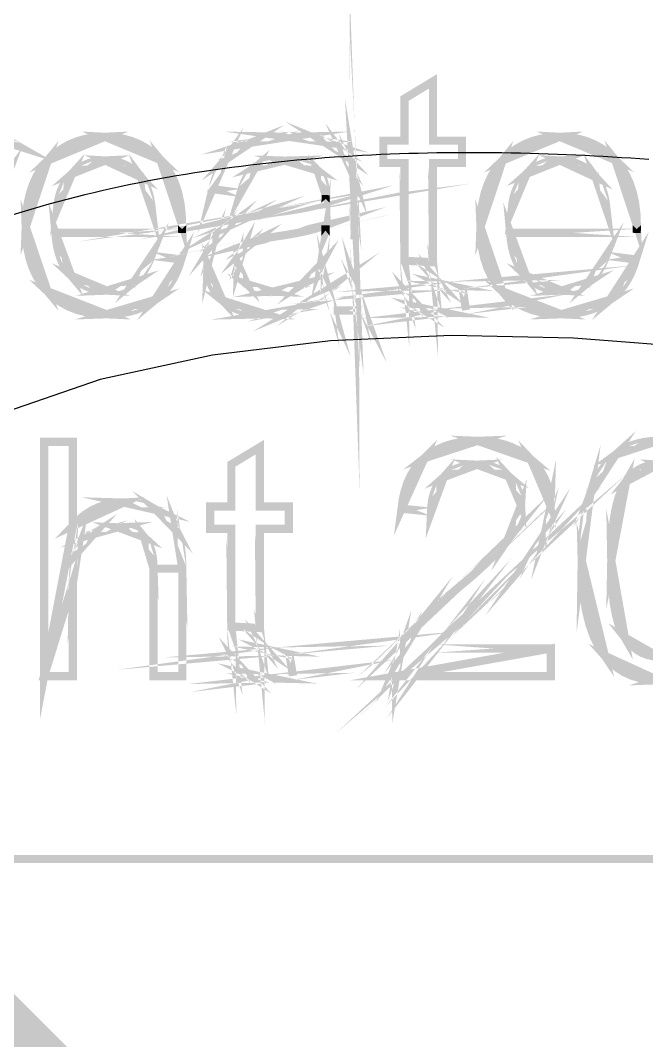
# Model space of a CAD drawing. Extents: x -600 to 1206, y -204 to 1404.
# Drawn here: x 204.3 to 280.8, y 999.1 to 1123.7 of the extents above; entities that cross this region are included whole.
import ezdxf

# ---------------------------------------------------------------- set-up
doc = ezdxf.new("R2010")
doc.units = 0
doc.linetypes.add('11', pattern=[18.75098419189453, 12.500656127929688, -6.250328063964844])
doc.linetypes.add('14', pattern=[117.03836059570312, 58.51918029785156, -58.51918029785156])
doc.layers.get('0').update_dxf_attribs({"linetype": 'CONTINUOUS'})
doc.layers.add('EASEMENT', color=7, linetype='CONTINUOUS')
doc.layers.add('POND', color=7, linetype='CONTINUOUS')

msp = doc.modelspace()

# ---------------------------------------------------------------- linework, layer by layer
at = {"color": 7, "linetype": '14', "const_width": 11.703836441040039}
msp.add_lwpolyline([(0, 1200), (1200, 0)], dxfattribs=at)
msp.add_lwpolyline([(0, 1200), (1200, 0)], dxfattribs=at)
at = {"color": 7, "const_width": 1}
for points in [[(0, 1200), (798.26171875, 1200), (798.26171875, 1021.25), (0, 1021.25), (0, 1200)], [(244.9609375, 1104.90234375), (245.0075733418368, 1104.6161511479595), (245.04703443877548, 1104.2709661989797), (245.0793207908163, 1103.8667889030612), (245.10443239795921, 1103.4036192602043), (245.12236926020407, 1102.8814572704082), (245.13313137755105, 1102.3003029336735), (245.13671875, 1101.66015625), (244.9609375, 1104.90234375)], [(251.23046875, 1094.35546875), (251.23046875, 1106.2890625), (248.65234375, 1106.2890625), (248.65234375, 1109.0234375), (251.23046875, 1109.0234375), (251.23046875, 1114.16015625), (254.7265625, 1116.26953125), (254.7265625, 1109.0234375), (258.26171875, 1109.0234375), (258.26171875, 1106.2890625), (254.7265625, 1106.2890625), (254.7265625, 1094.16015625), (254.7265625, 1094.16015625), (251.23046875, 1094.35546875)], [(227.75390625, 1103.10546875), (227.90019132653066, 1103.7187101403065), (228.07118941326533, 1104.2972735969388), (228.26690051020407, 1104.8411591198978), (228.48732461734696, 1105.3503667091838), (228.73246173469389, 1105.824896364796), (229.0023118622449, 1106.2647480867347), (229.296875, 1106.669921875), (227.75390625, 1103.10546875)], [(229.296875, 1106.669921875), (229.62332589285722, 1107.0450015943882), (229.98883928571428, 1107.394571109694), (230.39341517857144, 1107.7186304209183), (230.8370535714286, 1108.0171795280614), (231.31975446428572, 1108.2902184311224), (231.84151785714286, 1108.5377471301022), (232.40234375, 1108.759765625), (229.296875, 1106.669921875)], [(200.390625, 1109.4921875), (200.89963329081638, 1109.4690688775513), (201.41103316326533, 1109.399713010204), (201.92482461734693, 1109.284119897959), (202.44100765306123, 1109.1222895408164), (202.95958227040816, 1108.9142219387754), (203.48054846938777, 1108.6599170918366), (204.00390625, 1108.359375), (200.390625, 1109.4921875)], [(207.6171875, 1106.6015625), (208.41996173469389, 1107.368463010204), (209.28810586734696, 1108.0173788265306), (210.22161989795913, 1108.5483099489795), (211.2205038265306, 1108.961256377551), (212.2847576530612, 1109.256218112245), (213.41438137755102, 1109.4331951530612), (214.609375, 1109.4921875), (207.6171875, 1106.6015625)], [(214.609375, 1109.4921875), (214.609375, 1109.4921875)], [(214.609375, 1109.4921875), (215.76690051020412, 1109.434390943878), (216.8622448979592, 1109.2610012755101), (217.8954081632653, 1108.9720184948978), (218.86639030612247, 1108.567442602041), (219.7751913265306, 1108.0472735969388), (220.62181122448982, 1107.4115114795918), (221.40625, 1106.66015625), (214.609375, 1109.4921875)], [(232.40234375, 1108.759765625), (232.99585459183677, 1108.9540816326532), (233.61567283163265, 1109.118502869898), (234.2617984693877, 1109.2530293367347), (234.93423150510205, 1109.3576610331634), (235.6329719387755, 1109.4323979591836), (236.35801977040816, 1109.4772401147961), (237.109375, 1109.4921875), (232.40234375, 1108.759765625)], [(237.109375, 1109.4921875), (237.84797512755108, 1109.4794323979595), (238.5459183673469, 1109.4411670918369), (239.20320471938777, 1109.3773915816325), (239.8198341836735, 1109.2881058673472), (240.3958067602041, 1109.1733099489795), (240.93112244897958, 1109.0330038265306), (241.42578125, 1108.8671875), (237.109375, 1109.4921875)], [(237.109375, 1109.4921875), (237.109375, 1109.4921875)], [(241.42578125, 1108.8671875), (241.882174744898, 1108.682039221939), (242.30269451530611, 1108.4837372448978), (242.68734056122446, 1108.2722815688774), (243.03611288265307, 1108.0476721938776), (243.3490114795918, 1107.809909119898), (243.6260363520408, 1107.5589923469388), (243.8671875, 1107.294921875), (241.42578125, 1108.8671875)], [(241.42578125, 1108.8671875), (241.42578125, 1108.8671875)], [(243.8671875, 1107.294921875), (244.08083545918373, 1107.014110331633), (244.27535076530611, 1106.712970344388), (244.45073341836732, 1106.391501913265), (244.60698341836735, 1106.0497050382653), (244.74410076530614, 1105.687579719388), (244.8620854591837, 1105.3051259566328), (244.9609375, 1104.90234375), (243.8671875, 1107.294921875)], [(263.22265625, 1106.6015625), (264.02543048469397, 1107.368463010204), (264.8935746173469, 1108.0173788265306), (265.82708864795916, 1108.5483099489795), (266.82597257653066, 1108.961256377551), (267.8902264030612, 1109.256218112245), (269.019850127551, 1109.4331951530612), (270.21484375, 1109.4921875), (263.22265625, 1106.6015625)], [(270.21484375, 1109.4921875), (270.21484375, 1109.4921875)], [(270.21484375, 1109.4921875), (271.37236926020415, 1109.434390943878), (272.4677136479592, 1109.2610012755101), (273.50087691326524, 1108.9720184948978), (274.47185905612247, 1108.567442602041), (275.3806600765306, 1108.0472735969388), (276.22727997448976, 1107.4115114795918), (277.01171875, 1106.66015625), (270.21484375, 1109.4921875)], [(204.00390625, 1108.359375), (202.79296875, 1105.09765625), (202.79296875, 1105.09765625), (204.00390625, 1108.359375)], [(204.921875, 1098.4765625), (204.97688137755108, 1099.9242665816328), (205.1419005102041, 1101.2763073979593), (205.41693239795916, 1102.5326849489795), (205.80197704081633, 1103.693399234694), (206.2970344387755, 1104.758450255102), (206.90210459183675, 1105.727838010204), (207.6171875, 1106.6015625), (204.921875, 1098.4765625)], [(232.40234375, 1108.759765625), (232.40234375, 1108.759765625)], [(260.52734375, 1098.4765625), (260.5823501275511, 1099.9242665816328), (260.7473692602041, 1101.2763073979593), (261.02240114795916, 1102.5326849489795), (261.4074457908163, 1103.693399234694), (261.9025031887755, 1104.758450255102), (262.50757334183675, 1105.727838010204), (263.22265625, 1106.6015625), (260.52734375, 1098.4765625)], [(207.6171875, 1106.6015625), (207.6171875, 1106.6015625)], [(214.6484375, 1106.6015625), (213.97221779336738, 1106.568478954082), (213.32748724489792, 1106.4692283163265), (212.7142458545918, 1106.3038105867345), (212.13249362244903, 1106.0722257653063), (211.58223054846937, 1105.774473852041), (211.06345663265307, 1105.4105548469388), (210.576171875, 1104.98046875), (214.6484375, 1106.6015625)], [(219.00390625, 1104.5703125), (218.50366709183677, 1105.1092155612248), (217.96277104591843, 1105.5652104591836), (217.38121811224488, 1105.9382971938776), (216.75900829081633, 1106.2284757653063), (216.09614158163265, 1106.4357461734694), (215.39261798469386, 1106.5601084183675), (214.6484375, 1106.6015625), (219.00390625, 1104.5703125)], [(214.6484375, 1106.6015625), (214.6484375, 1106.6015625)], [(220.33203125, 1100.64453125), (220.24752869897966, 1101.365593112245), (220.12794961734696, 1102.033242984694), (219.97329400510202, 1102.647480867347), (219.78356186224494, 1103.208306760204), (219.55875318877554, 1103.7157206632653), (219.29886798469389, 1104.1697225765306), (219.00390625, 1104.5703125), (220.33203125, 1100.64453125)], [(221.40625, 1106.66015625), (221.40625, 1106.66015625)], [(221.40625, 1106.66015625), (222.10578762755108, 1105.8039700255106), (222.69770408163265, 1104.8537149234694), (223.18199936224488, 1103.8093909438776), (223.55867346938777, 1102.670998086735), (223.8277264030612, 1101.438536352041), (223.9891581632653, 1100.1120057397961), (224.04296875, 1098.69140625), (221.40625, 1106.66015625)], [(229.296875, 1106.669921875), (229.296875, 1106.669921875)], [(236.6015625, 1106.58203125), (235.91936383928575, 1106.5642936862248), (235.29017857142858, 1106.511080994898), (234.71400669642853, 1106.4223931760203), (234.19084821428572, 1106.298230229592), (233.720703125, 1106.1385921556123), (233.30357142857144, 1105.9434789540817), (232.939453125, 1105.712890625), (236.6015625, 1106.58203125)], [(240.60546875, 1105.390625), (240.19371811224494, 1105.7067123724491), (239.72855548469389, 1105.9741709183672), (239.20998086734693, 1106.193000637755), (238.6379942602041, 1106.3632015306123), (238.0125956632653, 1106.4847735969388), (237.33378507653066, 1106.5577168367347), (236.6015625, 1106.58203125), (240.60546875, 1105.390625)], [(236.6015625, 1106.58203125), (236.6015625, 1106.58203125)], [(241.6015625, 1102.36328125), (241.5812340561225, 1102.9512117346942), (241.52024872448982, 1103.487324617347), (241.41860650510202, 1103.971619897959), (241.27630739795921, 1104.4040975765306), (241.09335140306126, 1104.7847576530612), (240.8697385204082, 1105.113600127551), (240.60546875, 1105.390625), (241.6015625, 1102.36328125)], [(243.8671875, 1107.294921875), (243.8671875, 1107.294921875)], [(263.22265625, 1106.6015625), (263.22265625, 1106.6015625)], [(270.25390625, 1106.6015625), (269.5776865433674, 1106.568478954082), (268.93295599489795, 1106.4692283163265), (268.3197146045918, 1106.3038105867345), (267.73796237244903, 1106.0722257653063), (267.1876992984694, 1105.774473852041), (266.66892538265313, 1105.4105548469388), (266.181640625, 1104.98046875), (270.25390625, 1106.6015625)], [(274.609375, 1104.5703125), (274.1091358418368, 1105.1092155612248), (273.5682397959184, 1105.5652104591836), (272.9866868622448, 1105.9382971938776), (272.3644770408164, 1106.2284757653063), (271.70161033163265, 1106.4357461734694), (270.99808673469386, 1106.5601084183675), (270.25390625, 1106.6015625), (274.609375, 1104.5703125)], [(270.25390625, 1106.6015625), (270.25390625, 1106.6015625)], [(275.9375, 1100.64453125), (275.85299744897964, 1101.365593112245), (275.733418367347, 1102.033242984694), (275.57876275510205, 1102.647480867347), (275.38903061224494, 1103.208306760204), (275.16422193877554, 1103.7157206632653), (274.90433673469386, 1104.1697225765306), (274.609375, 1104.5703125), (275.9375, 1100.64453125)], [(277.01171875, 1106.66015625), (277.01171875, 1106.66015625)], [(277.01171875, 1106.66015625), (277.7112563775511, 1105.8039700255106), (278.30317283163265, 1104.8537149234694), (278.7874681122448, 1103.8093909438776), (279.16414221938777, 1102.670998086735), (279.4331951530612, 1101.438536352041), (279.5946269132653, 1100.1120057397961), (279.6484375, 1098.69140625), (277.01171875, 1106.66015625)], [(232.939453125, 1105.712890625), (232.6143973214286, 1105.437260841837), (232.31445312499997, 1105.1070232780614), (232.03962053571425, 1104.7221779336735), (231.78989955357144, 1104.2827248086735), (231.56529017857144, 1103.7886639030612), (231.36579241071428, 1103.2399952168369), (231.19140625, 1102.63671875), (232.939453125, 1105.712890625)], [(232.939453125, 1105.712890625), (232.939453125, 1105.712890625)], [(240.60546875, 1105.390625), (240.60546875, 1105.390625)], [(210.576171875, 1104.98046875), (210.13472576530617, 1104.4949776785716), (209.75346779336735, 1103.96484375), (209.43239795918365, 1103.3900669642856), (209.17151626275512, 1102.7706473214287), (208.97082270408163, 1102.1065848214284), (208.83031728316328, 1101.3978794642858), (208.75, 1100.64453125), (210.576171875, 1104.98046875)], [(210.576171875, 1104.98046875), (210.576171875, 1104.98046875)], [(219.00390625, 1104.5703125), (219.00390625, 1104.5703125)], [(241.015625, 1093.88671875), (241.1658960459184, 1094.2502391581634), (241.29304846938777, 1094.6599968112243), (241.39708227040813, 1095.1159917091836), (241.47799744897958, 1095.618223852041), (241.53579400510205, 1096.166693239796), (241.5704719387755, 1096.761399872449), (241.58203125, 1097.40234375), (241.015625, 1093.88671875)], [(244.9609375, 1104.90234375), (244.9609375, 1104.90234375)], [(251.66015625, 1090.205078125), (251.54615752551027, 1090.531329719388), (251.44969706632654, 1090.9464684311224), (251.37077487244895, 1091.4504942602039), (251.30939094387756, 1092.0434072066328), (251.26554528061226, 1092.7252072704082), (251.23923788265307, 1093.4958944515306), (251.23046875, 1094.35546875), (251.66015625, 1090.205078125)], [(266.181640625, 1104.98046875), (265.74019451530614, 1104.4949776785716), (265.35893654336735, 1103.96484375), (265.0378667091836, 1103.3900669642856), (264.7769850127551, 1102.7706473214287), (264.5762914540816, 1102.1065848214284), (264.43578603316325, 1101.3978794642858), (264.35546875, 1100.64453125), (266.181640625, 1104.98046875)], [(266.181640625, 1104.98046875), (266.181640625, 1104.98046875)], [(274.609375, 1104.5703125), (274.609375, 1104.5703125)], [(232.1875, 1099.70703125), (232.50478316326533, 1099.7847576530617), (232.8651147959184, 1099.861686862245), (233.26849489795913, 1099.937818877551), (233.71492346938777, 1100.0131536989797), (234.2044005102041, 1100.0876913265306), (234.7369260204082, 1100.161431760204), (235.3125, 1100.234375), (232.1875, 1099.70703125)], [(231.19140625, 1102.63671875), (227.75390625, 1103.10546875), (227.75390625, 1103.10546875), (231.19140625, 1102.63671875)], [(235.3125, 1100.234375), (236.48317920918373, 1100.3834502551024), (237.56218112244895, 1100.5404974489795), (238.54950573979588, 1100.7055165816328), (239.4451530612245, 1100.8785076530614), (240.2491230867347, 1101.0594706632655), (240.96141581632654, 1101.248405612245), (241.58203125, 1101.4453125), (235.3125, 1100.234375)], [(207.587890625, 1090.615234375), (206.8805803571429, 1091.462053571429), (206.28208705357144, 1092.4009486607142), (205.7924107142857, 1093.431919642857), (205.41155133928575, 1094.5549665178573), (205.13950892857144, 1095.7700892857142), (204.97628348214286, 1097.0772879464287), (204.921875, 1098.4765625), (207.587890625, 1090.615234375)], [(229.658203125, 1098.5546875), (229.98485331632656, 1098.7647480867352), (230.32306281887756, 1098.959661989796), (230.67283163265304, 1099.1394292091836), (231.03415975765307, 1099.304049744898), (231.40704719387756, 1099.4535235969388), (231.79149394132656, 1099.5878507653063), (232.1875, 1099.70703125), (229.658203125, 1098.5546875)], [(241.58203125, 1101.4453125), (241.58721301020412, 1101.641023596939), (241.5915975765306, 1101.8152104591836), (241.59518494897958, 1101.9678730867345), (241.59797512755102, 1102.099011479592), (241.5999681122449, 1102.2086256377552), (241.60116390306123, 1102.2967155612246), (241.6015625, 1102.36328125), (241.58203125, 1101.4453125)], [(241.58203125, 1101.4453125), (241.58203125, 1101.4453125)], [(241.6015625, 1102.36328125), (241.6015625, 1102.36328125)], [(245.13671875, 1101.66015625), (245.13671875, 1096.97265625), (245.13671875, 1096.97265625), (245.13671875, 1101.66015625)], [(263.193359375, 1090.615234375), (262.4860491071429, 1091.462053571429), (261.88755580357144, 1092.4009486607142), (261.3978794642857, 1093.431919642857), (261.0170200892857, 1094.5549665178573), (260.74497767857144, 1095.7700892857142), (260.5817522321429, 1097.0772879464287), (260.52734375, 1098.4765625), (263.193359375, 1090.615234375)], [(220.33203125, 1100.64453125), (220.33203125, 1100.64453125)], [(227.841796875, 1096.533203125), (228.04866868622457, 1096.8829719387759), (228.27307876275512, 1097.2124123086735), (228.51502710459184, 1097.5215242346937), (228.77451371173473, 1097.8103077168369), (229.05153858418367, 1098.0787627551022), (229.3461017219388, 1098.3268893494899), (229.658203125, 1098.5546875), (227.841796875, 1096.533203125)], [(227.1484375, 1093.75), (227.16258769132662, 1094.1798867984696), (227.20503826530611, 1094.5990114795918), (227.27578922193877, 1095.0073740433672), (227.37484056122452, 1095.4049744897961), (227.50219228316325, 1095.7918128188776), (227.65784438775512, 1096.1678890306123), (227.841796875, 1096.533203125), (227.1484375, 1093.75)], [(235.3125, 1100.234375), (235.3125, 1100.234375)], [(245.13671875, 1096.97265625), (245.141302614796, 1095.6455277423472), (245.15505420918367, 1094.465481505102), (245.17797353316323, 1093.4325175382653), (245.21006058673473, 1092.5466358418369), (245.25131536989795, 1091.8078364158164), (245.30173788265307, 1091.2161192602043), (245.361328125, 1090.771484375), (245.13671875, 1096.97265625)], [(275.9375, 1100.64453125), (275.9375, 1100.64453125)], [(241.58203125, 1098.69140625), (240.99609375000006, 1098.472975127551), (240.33203125000003, 1098.2641103316328), (239.58984375, 1098.0648118622448), (238.76953125000006, 1097.8750797193877), (237.87109375, 1097.6949139030612), (236.89453125000003, 1097.5243144132653), (235.83984375, 1097.36328125), (241.58203125, 1098.69140625)], [(232.1875, 1099.70703125), (232.1875, 1099.70703125)], [(204.921875, 1098.4765625), (204.921875, 1098.4765625)], [(224.0234375, 1097.75390625), (208.5546875, 1097.75390625), (208.5546875, 1097.75390625), (224.0234375, 1097.75390625)], [(208.5546875, 1097.75390625), (208.6419802295919, 1096.81002869898), (208.7922512755102, 1095.9315210459183), (209.00550063775512, 1095.1183832908164), (209.28172831632656, 1094.3706154336737), (209.62093431122452, 1093.6882174744899), (210.02311862244898, 1093.0711894132653), (210.48828125, 1092.51953125), (208.5546875, 1097.75390625)], [(218.125, 1091.71875), (218.50406568877557, 1092.0336415816328), (218.86001275510205, 1092.3979591836735), (219.19284119897958, 1092.8117028061224), (219.5025510204082, 1093.2748724489797), (219.78914221938774, 1093.7874681122448), (220.05261479591837, 1094.3494897959185), (220.29296875, 1094.9609375), (218.125, 1091.71875)], [(224.04296875, 1098.69140625), (224.04257015306126, 1098.595742984694), (224.0413743622449, 1098.487324617347), (224.03938137755102, 1098.366151147959), (224.03659119897964, 1098.2322225765308), (224.0330038265306, 1098.0855389030612), (224.0286192602041, 1097.926100127551), (224.0234375, 1097.75390625), (224.04296875, 1098.69140625)], [(224.04296875, 1098.69140625), (224.04296875, 1098.69140625)], [(235.83984375, 1097.36328125), (235.24633290816337, 1097.2724011479595), (234.70463966836735, 1097.1783322704082), (234.21476403061223, 1097.081074617347), (233.77670599489798, 1096.9806281887754), (233.39046556122452, 1096.876992984694), (233.05604272959184, 1096.7701690051022), (232.7734375, 1096.66015625), (235.83984375, 1097.36328125)], [(232.7734375, 1096.66015625), (232.5251116071429, 1096.5411750637757), (232.29352678571428, 1096.4074457908164), (232.07868303571425, 1096.2589684311224), (231.8805803571429, 1096.095742984694), (231.69921875, 1095.9177694515306), (231.53459821428572, 1095.7250478316328), (231.38671875, 1095.517578125), (232.7734375, 1096.66015625)], [(229.658203125, 1098.5546875), (229.658203125, 1098.5546875)], [(241.58203125, 1097.40234375), (241.58203125, 1098.69140625), (241.58203125, 1097.40234375)], [(260.52734375, 1098.4765625), (260.52734375, 1098.4765625)], [(279.62890625, 1097.75390625), (264.16015625, 1097.75390625), (264.16015625, 1097.75390625), (279.62890625, 1097.75390625)], [(264.16015625, 1097.75390625), (264.24744897959187, 1096.81002869898), (264.3977200255102, 1095.9315210459183), (264.61096938775506, 1095.1183832908164), (264.8871970663265, 1094.3706154336737), (265.22640306122446, 1093.6882174744899), (265.628587372449, 1093.0711894132653), (266.09375, 1092.51953125), (264.16015625, 1097.75390625)], [(273.73046875, 1091.71875), (274.10953443877554, 1092.0336415816328), (274.465481505102, 1092.3979591836735), (274.7983099489796, 1092.8117028061224), (275.1080197704082, 1093.2748724489797), (275.39461096938777, 1093.7874681122448), (275.6580835459184, 1094.3494897959185), (275.8984375, 1094.9609375), (273.73046875, 1091.71875)], [(279.6484375, 1098.69140625), (279.6480389030613, 1098.595742984694), (279.6468431122449, 1098.487324617347), (279.64485012755097, 1098.366151147959), (279.6420599489796, 1098.2322225765308), (279.6384725765306, 1098.0855389030612), (279.6340880102041, 1097.926100127551), (279.62890625, 1097.75390625), (279.6484375, 1098.69140625)], [(279.6484375, 1098.69140625), (279.6484375, 1098.69140625)], [(227.841796875, 1096.533203125), (227.841796875, 1096.533203125)], [(231.38671875, 1095.517578125), (231.257174744898, 1095.2993463010207), (231.14756058673473, 1095.0743383290817), (231.05787627551018, 1094.8425542091836), (230.98812181122452, 1094.6039939413267), (230.93829719387756, 1094.3586575255104), (230.9084024234694, 1094.1065449617347), (230.8984375, 1093.84765625), (231.38671875, 1095.517578125)], [(232.7734375, 1096.66015625), (232.7734375, 1096.66015625)], [(235.83984375, 1097.36328125), (235.83984375, 1097.36328125)], [(238.69140625, 1091.455078125), (239.12627551020415, 1091.7223373724494), (239.52686543367346, 1092.0163026147961), (239.89317602040813, 1092.3369738520407), (240.22520727040822, 1092.6843510841838), (240.5229591836735, 1093.0584343112246), (240.7864317602041, 1093.4592235331634), (241.015625, 1093.88671875), (238.69140625, 1091.455078125)], [(242.578125, 1088.28125), (242.42984693877557, 1088.6013233418369), (242.29751275510205, 1088.936543367347), (242.18112244897958, 1089.2869100765306), (242.0806760204082, 1089.6524234693877), (241.99617346938777, 1090.0330835459185), (241.92761479591837, 1090.4288903061224), (241.875, 1090.83984375), (242.578125, 1088.28125)], [(228.984375, 1089.482421875), (228.49728954081638, 1089.9784757653065), (228.08514030612244, 1090.5123963647957), (227.74792729591834, 1091.0841836734692), (227.4856505102041, 1091.6938376913267), (227.2983099489796, 1092.3413584183672), (227.18590561224494, 1093.0267458545918), (227.1484375, 1093.75), (228.984375, 1089.482421875)], [(231.38671875, 1095.517578125), (231.38671875, 1095.517578125)], [(254.7265625, 1094.16015625), (254.73034917091843, 1093.7523915816328), (254.74170918367346, 1093.3884725765306), (254.76064253826527, 1093.0683992346937), (254.78714923469389, 1092.7921715561224), (254.8212292729592, 1092.5597895408164), (254.86288265306126, 1092.3712531887754), (254.912109375, 1092.2265625), (254.7265625, 1094.16015625)], [(223.92578125, 1094.51171875), (223.65035076530617, 1093.631218112245), (223.31513073979593, 1092.808912627551), (222.92012117346937, 1092.0448022959183), (222.46532206632654, 1091.338887117347), (221.95073341836735, 1090.6911670918369), (221.37635522959187, 1090.101642219388), (220.7421875, 1089.5703125), (223.92578125, 1094.51171875)], [(220.29296875, 1094.9609375), (223.92578125, 1094.51171875), (223.92578125, 1094.51171875), (220.29296875, 1094.9609375)], [(241.015625, 1093.88671875), (241.015625, 1093.88671875)], [(245.361328125, 1090.771484375), (245.43447066326536, 1090.4025829081636), (245.52555006377554, 1090.038066007653), (245.6345663265306, 1089.6779336734694), (245.76151945153063, 1089.3221859056123), (245.90640943877554, 1088.9708227040817), (246.0692362882653, 1088.6238440688776), (246.25, 1088.28125), (245.361328125, 1090.771484375)], [(279.53125, 1094.51171875), (279.2558195153062, 1093.631218112245), (278.92059948979596, 1092.808912627551), (278.52558992346934, 1092.0448022959183), (278.07079081632656, 1091.338887117347), (277.55620216836735, 1090.6911670918369), (276.98182397959187, 1090.101642219388), (276.34765625, 1089.5703125), (279.53125, 1094.51171875)], [(275.8984375, 1094.9609375), (279.53125, 1094.51171875), (279.53125, 1094.51171875), (275.8984375, 1094.9609375)], [(214.82421875, 1090.703125), (215.3651147959184, 1090.7238520408166), (215.88289221938777, 1090.7860331632653), (216.37755102040813, 1090.8896683673468), (216.8490911989796, 1091.0347576530612), (217.29751275510205, 1091.2213010204082), (217.72281568877554, 1091.449298469388), (218.125, 1091.71875), (214.82421875, 1090.703125)], [(227.1484375, 1093.75), (227.1484375, 1093.75)], [(230.8984375, 1093.84765625), (230.92016103316334, 1093.4554368622453), (230.9853316326531, 1093.082350127551), (231.09394929846937, 1092.728396045918), (231.2460140306123, 1092.393574617347), (231.44152582908166, 1092.0778858418369), (231.68048469387756, 1091.7813297193877), (231.962890625, 1091.50390625), (230.8984375, 1093.84765625)], [(230.8984375, 1093.84765625), (230.8984375, 1093.84765625)], [(256.71875, 1091.2890625), (256.89373405612247, 1091.2918526785718), (257.0838647959184, 1091.3002232142858), (257.2891422193877, 1091.3141741071427), (257.50956632653066, 1091.333705357143), (257.745137117347, 1091.3588169642858), (257.99585459183675, 1091.3895089285716), (258.26171875, 1091.42578125), (256.71875, 1091.2890625)], [(254.912109375, 1092.2265625), (254.96990593112253, 1092.1073820153063), (255.03726881377548, 1091.9953762755101), (255.11419802295913, 1091.890545280612), (255.20069355867352, 1091.7928890306123), (255.29675542091837, 1091.7024075255101), (255.4023836096939, 1091.619100765306), (255.517578125, 1091.54296875), (254.912109375, 1092.2265625)], [(270.4296875, 1090.703125), (270.97058354591843, 1090.7238520408166), (271.48836096938777, 1090.7860331632653), (271.98301977040813, 1090.8896683673468), (272.45455994897964, 1091.0347576530612), (272.90298150510205, 1091.2213010204082), (273.32828443877554, 1091.449298469388), (273.73046875, 1091.71875), (270.4296875, 1090.703125)], [(214.8046875, 1087.8125), (213.54292889030617, 1087.8696986607144), (212.3580994897959, 1088.041294642857), (211.25019929846934, 1088.3272879464284), (210.21922831632656, 1088.7276785714287), (209.26518654336735, 1089.242466517857), (208.38807397959187, 1089.8716517857144), (207.587890625, 1090.615234375), (214.8046875, 1087.8125)], [(210.48828125, 1092.51953125), (210.48828125, 1092.51953125)], [(210.48828125, 1092.51953125), (211.00247130102045, 1092.0376275510207), (211.55173788265304, 1091.629862882653), (212.1360809948979, 1091.2962372448978), (212.75550063775512, 1091.0367506377552), (213.40999681122452, 1090.8514030612246), (214.09956951530614, 1090.740194515306), (214.82421875, 1090.703125), (210.48828125, 1092.51953125)], [(218.125, 1091.71875), (218.125, 1091.71875)], [(231.962890625, 1091.50390625), (232.28714923469394, 1091.2551817602043), (232.65166613520407, 1091.0447225765308), (233.05644132653057, 1090.8725286989795), (233.50147480867346, 1090.738600127551), (233.98676658163265, 1090.6429368622448), (234.5123166454082, 1090.5855389030612), (235.078125, 1090.56640625), (231.962890625, 1091.50390625)], [(231.962890625, 1091.50390625), (231.962890625, 1091.50390625)], [(235.078125, 1090.56640625), (235.64931441326536, 1090.5845424107147), (236.20216836734693, 1090.638950892857), (236.73668686224488, 1090.7296316964284), (237.2528698979592, 1090.8565848214287), (237.7507174744898, 1091.019810267857), (238.23022959183675, 1091.2193080357142), (238.69140625, 1091.455078125), (235.078125, 1090.56640625)], [(238.69140625, 1091.455078125), (238.69140625, 1091.455078125)], [(253.14453125, 1088.61328125), (252.8559470663266, 1088.7940449617347), (252.59287308673467, 1088.9903539540817), (252.3553093112245, 1089.2022082270407), (252.14325573979596, 1089.4296077806123), (251.95671237244898, 1089.672552614796), (251.7956792091837, 1089.9310427295918), (251.66015625, 1090.205078125), (253.14453125, 1088.61328125)], [(255.517578125, 1091.54296875), (255.64492984693885, 1091.475605867347), (255.78702965561223, 1091.418606505102), (255.94387755102036, 1091.371970663265), (256.1154735331633, 1091.3356983418369), (256.30181760204084, 1091.3097895408164), (256.5029097576531, 1091.2942442602043), (256.71875, 1091.2890625), (255.517578125, 1091.54296875)], [(254.912109375, 1092.2265625), (254.912109375, 1092.2265625)], [(255.517578125, 1091.54296875), (255.517578125, 1091.54296875)], [(258.26171875, 1091.42578125), (258.76953125, 1088.3203125), (258.76953125, 1088.3203125), (258.26171875, 1091.42578125)], [(270.41015625, 1087.8125), (269.14839764030614, 1087.8696986607144), (267.96356823979596, 1088.041294642857), (266.85566804846934, 1088.3272879464284), (265.8246970663265, 1088.7276785714287), (264.87065529336735, 1089.242466517857), (263.9935427295918, 1089.8716517857144), (263.193359375, 1090.615234375), (270.41015625, 1087.8125)], [(266.09375, 1092.51953125), (266.09375, 1092.51953125)], [(266.09375, 1092.51953125), (266.6079400510205, 1092.0376275510207), (267.1572066326531, 1091.629862882653), (267.74154974489795, 1091.2962372448978), (268.3609693877551, 1091.0367506377552), (269.0154655612245, 1090.8514030612246), (269.70503826530614, 1090.740194515306), (270.4296875, 1090.703125), (266.09375, 1092.51953125)], [(273.73046875, 1091.71875), (273.73046875, 1091.71875)], [(207.587890625, 1090.615234375), (207.587890625, 1090.615234375)], [(214.82421875, 1090.703125), (214.82421875, 1090.703125)], [(234.23828125, 1087.8125), (233.29400510204084, 1087.8465800382655), (232.41430165816328, 1087.9488201530612), (231.59917091836732, 1088.1192203443875), (230.8486128826531, 1088.357780612245), (230.16262755102042, 1088.6645009566325), (229.5412149234694, 1089.039381377551), (228.984375, 1089.482421875), (234.23828125, 1087.8125)], [(241.875, 1090.83984375), (241.31995376275515, 1090.3854432397961), (240.77088647959187, 1089.9709024234694), (240.22779815051015, 1089.5962213010203), (239.6906887755102, 1089.2613998724491), (239.15955835459187, 1088.9664381377552), (238.63440688775512, 1088.7113360969388), (238.115234375, 1088.49609375), (241.875, 1090.83984375)], [(235.078125, 1090.56640625), (235.078125, 1090.56640625)], [(241.875, 1090.83984375), (241.875, 1090.83984375)], [(245.361328125, 1090.771484375), (245.361328125, 1090.771484375)], [(251.66015625, 1090.205078125), (251.66015625, 1090.205078125)], [(256.71875, 1091.2890625), (256.71875, 1091.2890625)], [(263.193359375, 1090.615234375), (263.193359375, 1090.615234375)], [(270.4296875, 1090.703125), (270.4296875, 1090.703125)], [(220.7421875, 1089.5703125), (220.05181760204087, 1089.1039540816328), (219.30883290816328, 1088.7093431122448), (218.51323341836732, 1088.3864795918366), (217.66501913265307, 1088.1353635204082), (216.7641900510204, 1087.9559948979593), (215.8107461734694, 1087.8483737244899), (214.8046875, 1087.8125), (220.7421875, 1089.5703125)], [(220.7421875, 1089.5703125), (220.7421875, 1089.5703125)], [(228.984375, 1089.482421875), (228.984375, 1089.482421875)], [(256.11328125, 1088.0078125), (255.58394451530617, 1088.0201690051024), (255.08968431122452, 1088.0572385204082), (254.63050063775506, 1088.1190210459183), (254.20639349489798, 1088.2055165816328), (253.81736288265307, 1088.316725127551), (253.46340880102042, 1088.4526466836737), (253.14453125, 1088.61328125), (256.11328125, 1088.0078125)], [(276.34765625, 1089.5703125), (275.6572863520409, 1089.1039540816328), (274.91430165816325, 1088.7093431122448), (274.1187021683673, 1088.3864795918366), (273.2704878826531, 1088.1353635204082), (272.3696588010204, 1087.9559948979593), (271.4162149234694, 1087.8483737244899), (270.41015625, 1087.8125), (276.34765625, 1089.5703125)], [(276.34765625, 1089.5703125), (276.34765625, 1089.5703125)], [(214.8046875, 1087.8125), (214.8046875, 1087.8125)], [(238.115234375, 1088.49609375), (237.59367028061232, 1088.3147321428573), (237.0613440688776, 1088.1612723214284), (236.5182557397959, 1088.0357142857142), (235.96440529336738, 1087.9380580357144), (235.3997927295918, 1087.8683035714284), (234.8244180484694, 1087.8264508928573), (234.23828125, 1087.8125), (238.115234375, 1088.49609375)], [(234.23828125, 1087.8125), (234.23828125, 1087.8125)], [(238.115234375, 1088.49609375), (238.115234375, 1088.49609375)], [(246.25, 1088.28125), (242.578125, 1088.28125), (242.578125, 1088.28125), (246.25, 1088.28125)], [(258.76953125, 1088.3203125), (258.3518016581633, 1088.237404336735), (257.94682716836735, 1088.1672512755101), (257.55460778061223, 1088.1098533163265), (257.175143494898, 1088.0652104591838), (256.8084343112245, 1088.0333227040817), (256.45448022959187, 1088.0141900510205), (256.11328125, 1088.0078125), (258.76953125, 1088.3203125)], [(253.14453125, 1088.61328125), (253.14453125, 1088.61328125)], [(256.11328125, 1088.0078125), (256.11328125, 1088.0078125)], [(270.41015625, 1087.8125), (270.41015625, 1087.8125)], [(273.955078125, 1065.888671875), (274.2743542729593, 1066.744260204082), (274.63508450255097, 1067.542051977041), (275.0372688137755, 1068.2820471938774), (275.48090720663265, 1068.9642458545918), (275.96599968112247, 1069.5886479591836), (276.49254623724494, 1070.155253507653), (277.060546875, 1070.6640625), (273.955078125, 1065.888671875)], [(207.16796875, 1043.59375), (207.16796875, 1072.2265625), (210.68359375, 1072.2265625), (210.68359375, 1061.953125), (210.68359375, 1061.953125), (207.16796875, 1043.59375)], [(230.05859375, 1049.66796875), (230.05859375, 1061.6015625), (227.48046875, 1061.6015625), (227.48046875, 1064.3359375), (230.05859375, 1064.3359375), (230.05859375, 1069.47265625), (233.5546875, 1071.58203125), (233.5546875, 1064.3359375), (237.08984375, 1064.3359375), (237.08984375, 1061.6015625), (233.5546875, 1061.6015625), (233.5546875, 1049.47265625), (233.5546875, 1049.47265625), (230.05859375, 1049.66796875)], [(250.87890625, 1064.0625), (251.02678571428578, 1065.1783721301024), (251.2583705357143, 1066.215720663265), (251.57366071428567, 1067.1745455994896), (251.97265625000003, 1068.0548469387754), (252.45535714285714, 1068.8566246811224), (253.02176339285717, 1069.5798788265306), (253.671875, 1070.224609375), (250.87890625, 1064.0625)], [(253.671875, 1070.224609375), (254.39772002551027, 1070.7868303571431), (255.1913265306123, 1071.2625558035716), (256.05269451530614, 1071.6517857142856), (256.98182397959187, 1071.9545200892858), (257.9787149234694, 1072.1707589285716), (259.0433673469388, 1072.300502232143), (260.17578125, 1072.34375), (253.671875, 1070.224609375)], [(260.17578125, 1072.34375), (260.17578125, 1072.34375)], [(260.17578125, 1072.34375), (261.31816007653066, 1072.2971141581634), (262.3903858418367, 1072.157206632653), (263.3924585459183, 1071.9240274234692), (264.32437818877554, 1071.5975765306123), (265.1861447704082, 1071.1778539540817), (265.9777582908163, 1070.6648596938776), (266.69921875, 1070.05859375), (260.17578125, 1072.34375)], [(277.060546875, 1070.6640625), (277.67099808673476, 1071.109693877551), (278.3248963647959, 1071.4867665816328), (279.0222417091837, 1071.7952806122448), (279.763034119898, 1072.035235969388), (280.5472735969388, 1072.2066326530612), (281.37496014030614, 1072.3094706632653), (282.24609375, 1072.34375), (277.060546875, 1070.6640625)], [(253.671875, 1070.224609375), (253.671875, 1070.224609375)], [(272.91015625, 1057.71484375), (272.9314811862246, 1059.1252790178573), (272.99545599489795, 1060.454799107143), (273.10208067602036, 1061.703404017857), (273.25135522959187, 1062.8710937500002), (273.4432796556123, 1063.9578683035716), (273.6778539540816, 1064.9637276785716), (273.955078125, 1065.888671875), (272.91015625, 1057.71484375)], [(277.060546875, 1070.6640625), (277.060546875, 1070.6640625)], [(260.09765625, 1069.43359375), (259.392936862245, 1069.4025031887759), (258.72967155612247, 1069.3092315051022), (258.1078603316326, 1069.1537786989795), (257.52750318877554, 1068.9361447704082), (256.988600127551, 1068.6563297193877), (256.4911511479592, 1068.3143335459185), (256.03515625, 1067.91015625), (260.09765625, 1069.43359375)], [(263.994140625, 1067.998046875), (263.54870854591843, 1068.3789062500002), (263.06620695153066, 1068.701171875), (262.5466358418367, 1068.9648437499998), (261.98999521683675, 1069.169921875), (261.3962850765306, 1069.31640625), (260.7655054209184, 1069.404296875), (260.09765625, 1069.43359375), (263.994140625, 1067.998046875)], [(260.09765625, 1069.43359375), (260.09765625, 1069.43359375)], [(265.48828125, 1064.47265625), (265.4577885841838, 1065.0564014668369), (265.36631058673464, 1065.6134406887757), (265.213847257653, 1066.1437739158164), (265.0003985969388, 1066.6474011479593), (264.7259646045918, 1067.124322385204), (264.3905452806123, 1067.574537627551), (263.994140625, 1067.998046875), (265.48828125, 1064.47265625)], [(266.69921875, 1070.05859375), (266.69921875, 1070.05859375)], [(266.69921875, 1070.05859375), (267.3365752551021, 1069.3833705357144), (267.8758769132653, 1068.6635044642858), (268.31712372448976, 1067.8989955357142), (268.66031568877554, 1067.08984375), (268.9054528061224, 1066.236049107143), (269.0525350765306, 1065.3376116071431), (269.1015625, 1064.39453125), (266.69921875, 1070.05859375)], [(282.20703125, 1069.43359375), (281.5349968112246, 1069.3917410714291), (280.90282206632656, 1069.2661830357142), (280.31050701530614, 1069.0569196428569), (279.7580516581633, 1068.763950892857), (279.24545599489795, 1068.3872767857142), (278.77272002551024, 1067.9268973214284), (278.33984375, 1067.3828125), (282.20703125, 1069.43359375)], [(286.318359375, 1067.109375), (285.8302774234694, 1067.726004464286), (285.30911192602036, 1068.2477678571431), (284.754862882653, 1068.6746651785713), (284.16753029336735, 1069.0066964285716), (283.54711415816325, 1069.243861607143), (282.89361447704084, 1069.3861607142858), (282.20703125, 1069.43359375), (286.318359375, 1067.109375)], [(266.064453125, 1057.51953125), (265.5544483418368, 1056.9670758928573), (264.9563536352041, 1056.3588169642858), (264.27016900510205, 1055.6947544642858), (263.49589445153066, 1054.9748883928573), (262.6335299744898, 1054.19921875), (261.68307557397964, 1053.3677455357142), (260.64453125, 1052.48046875), (266.064453125, 1057.51953125)], [(256.03515625, 1067.91015625), (255.63058035714292, 1067.450972576531), (255.28738839285714, 1066.9439572704082), (255.00558035714283, 1066.3891103316325), (254.78515625, 1065.786431760204), (254.62611607142856, 1065.1359215561224), (254.52845982142858, 1064.437579719388), (254.4921875, 1063.69140625), (256.03515625, 1067.91015625)], [(256.03515625, 1067.91015625), (256.03515625, 1067.91015625)], [(263.994140625, 1067.998046875), (263.994140625, 1067.998046875)], [(263.84765625, 1060.244140625), (264.2829241071429, 1060.8781090561226), (264.65122767857144, 1061.5021125637754), (264.95256696428567, 1062.116151147959), (265.1869419642858, 1062.7202248086735), (265.35435267857144, 1063.3143335459185), (265.4547991071429, 1063.898477359694), (265.48828125, 1064.47265625), (263.84765625, 1060.244140625)], [(278.33984375, 1067.3828125), (277.8579400510205, 1066.5445631377554), (277.450175382653, 1065.525350765306), (277.11654974489795, 1064.325175382653), (276.8570631377551, 1062.9440369897961), (276.67171556122446, 1061.3819355867347), (276.56050701530614, 1059.6388711734694), (276.5234375, 1057.71484375), (278.33984375, 1067.3828125)], [(278.33984375, 1067.3828125), (278.33984375, 1067.3828125)], [(269.1015625, 1064.39453125), (269.0872130102041, 1063.9046556122453), (269.0441645408163, 1063.4171715561224), (268.9724170918367, 1062.9320790816325), (268.87197066326536, 1062.4493781887757), (268.74282525510205, 1061.969068877551), (268.5849808673469, 1061.4911511479593), (268.3984375, 1061.015625), (269.1015625, 1064.39453125)], [(273.955078125, 1065.888671875), (273.955078125, 1065.888671875)], [(210.68359375, 1061.953125), (211.41302614795924, 1062.7096619897964), (212.19507334183675, 1063.3498086734694), (213.02973533163265, 1063.8735650510203), (213.91701211734696, 1064.2809311224491), (214.85690369897958, 1064.5719068877552), (215.8494100765306, 1064.7464923469388), (216.89453125, 1064.8046875), (210.68359375, 1061.953125)], [(216.89453125, 1064.8046875), (217.54065688775518, 1064.7861527423472), (218.16206951530614, 1064.7305484693877), (218.75876913265301, 1064.6378746811222), (219.33075573979596, 1064.5081313775513), (219.8780293367347, 1064.3413185586735), (220.4005899234694, 1064.1374362244899), (220.8984375, 1063.896484375), (216.89453125, 1064.8046875)], [(216.89453125, 1064.8046875), (216.89453125, 1064.8046875)], [(252.939453125, 1049.84375), (253.42315051020415, 1050.3914221938778), (253.9646444515306, 1050.9630102040817), (254.56393494897955, 1051.558514030612), (255.22102200255102, 1052.1779336734694), (255.93590561224494, 1052.821269132653), (256.7085857780612, 1053.4885204081634), (257.5390625, 1054.1796875), (252.939453125, 1049.84375)], [(254.4921875, 1063.69140625), (250.87890625, 1064.0625), (250.87890625, 1064.0625), (254.4921875, 1063.69140625)], [(257.5390625, 1054.1796875), (258.81098533163265, 1055.24095184949), (259.95934311224494, 1056.2372448979593), (260.98413584183675, 1057.168566645408), (261.8853635204082, 1058.0349170918369), (262.6630261479592, 1058.8362962372448), (263.3171237244898, 1059.5727040816325), (263.84765625, 1060.244140625), (257.5390625, 1054.1796875)], [(265.48828125, 1064.47265625), (265.48828125, 1064.47265625)], [(269.1015625, 1064.39453125), (269.1015625, 1064.39453125)], [(220.8984375, 1063.896484375), (220.8984375, 1063.896484375)], [(220.8984375, 1063.896484375), (221.36419802295921, 1063.622847576531), (221.7904974489796, 1063.3209103954082), (222.17733577806118, 1062.9906728316325), (222.5247130102041, 1062.632134885204), (222.8326291454082, 1062.2452965561224), (223.1010841836735, 1061.8301578443877), (223.330078125, 1061.38671875), (220.8984375, 1063.896484375)], [(223.330078125, 1061.38671875), (223.52439413265316, 1060.8996332908166), (223.68881536989798, 1060.353555484694), (223.82334183673467, 1059.7484853316325), (223.92797353316328, 1059.0844228316328), (224.0027104591837, 1058.361367984694), (224.04755261479593, 1057.5793207908164), (224.0625, 1056.73828125), (223.330078125, 1061.38671875)], [(268.3984375, 1061.015625), (268.17861128826536, 1060.5377072704086), (267.9209183673469, 1060.0526147959185), (267.6253587372449, 1059.5603475765304), (267.2919323979592, 1059.0609056122448), (266.92063934948976, 1058.5542889030612), (266.51147959183675, 1058.0404974489797), (266.064453125, 1057.51953125), (268.3984375, 1061.015625)], [(216.171875, 1061.77734375), (215.72923309948982, 1061.760801977041), (215.29416454081633, 1061.7111766581631), (214.86666932397958, 1061.6284677933672), (214.4467474489796, 1061.512675382653), (214.03439891581633, 1061.3637994260205), (213.62962372448982, 1061.1818399234694), (213.232421875, 1060.966796875), (216.171875, 1061.77734375)], [(211.26953125, 1058.76953125), (211.11407844387762, 1058.3518016581636), (210.98254145408166, 1057.8910235969388), (210.8749202806122, 1057.3871970663263), (210.7912149234694, 1056.8403220663265), (210.73142538265307, 1056.2503985969388), (210.69555165816325, 1055.6174266581634), (210.68359375, 1054.94140625), (211.26953125, 1058.76953125)], [(219.404296875, 1060.576171875), (219.0585140306123, 1060.8948501275513), (218.67406728316325, 1061.1645009566325), (218.25095663265304, 1061.3851243622446), (217.78918207908166, 1061.556720344388), (217.28874362244898, 1061.6792889030612), (216.74964126275512, 1061.7528300382653), (216.171875, 1061.77734375), (219.404296875, 1060.576171875)], [(216.171875, 1061.77734375), (216.171875, 1061.77734375)], [(220.546875, 1056.73828125), (220.52355707908168, 1057.462332589286), (220.45360331632656, 1058.1277901785713), (220.3370137117347, 1058.7346540178569), (220.17378826530614, 1059.282924107143), (219.96392697704084, 1059.7726004464287), (219.7074298469388, 1060.2036830357142), (219.404296875, 1060.576171875), (220.546875, 1056.73828125)], [(275.7421875, 1046.07421875), (274.99083227040825, 1047.1871014030614), (274.35507015306126, 1048.483338647959), (273.83490114795916, 1049.9629304846937), (273.43032525510205, 1051.6258769132653), (273.14134247448976, 1053.4721779336735), (272.96795280612247, 1055.5018335459183), (272.91015625, 1057.71484375), (275.7421875, 1046.07421875)], [(213.232421875, 1060.966796875), (212.85514987244903, 1060.723453443878), (212.5101642219388, 1060.4565927933672), (212.1974649234694, 1060.1662149234692), (211.91705197704084, 1059.8523198341838), (211.66892538265307, 1059.5149075255104), (211.45308514030614, 1059.1539779974491), (211.26953125, 1058.76953125), (213.232421875, 1060.966796875)], [(213.232421875, 1060.966796875), (213.232421875, 1060.966796875)], [(219.404296875, 1060.576171875), (219.404296875, 1060.576171875)], [(223.330078125, 1061.38671875), (223.330078125, 1061.38671875)], [(263.84765625, 1060.244140625), (263.84765625, 1060.244140625)], [(268.3984375, 1061.015625), (268.3984375, 1061.015625)], [(230.48828125, 1045.517578125), (230.37428252551024, 1045.8438297193882), (230.27782206632654, 1046.2589684311224), (230.19889987244895, 1046.762994260204), (230.1375159438776, 1047.3559072066328), (230.09367028061223, 1048.0377072704082), (230.06736288265307, 1048.8083944515306), (230.05859375, 1049.66796875), (230.48828125, 1045.517578125)], [(260.64453125, 1052.48046875), (259.7867506377552, 1051.7564174107144), (259.02144451530614, 1051.1021205357144), (258.348612882653, 1050.517578125), (257.7682557397959, 1050.0027901785716), (257.2803730867347, 1049.5577566964287), (256.8849649234694, 1049.1824776785716), (256.58203125, 1048.876953125), (260.64453125, 1052.48046875)], [(211.26953125, 1058.76953125), (211.26953125, 1058.76953125)], [(224.0625, 1056.73828125), (224.0625, 1043.59375), (220.546875, 1043.59375), (220.546875, 1056.73828125), (220.546875, 1056.73828125), (224.0625, 1056.73828125)], [(266.064453125, 1057.51953125), (266.064453125, 1057.51953125)], [(272.91015625, 1057.71484375), (272.91015625, 1057.71484375)], [(276.5234375, 1057.71484375), (276.5571189413266, 1055.7965959821431), (276.6581632653061, 1054.0708705357144), (276.82657047193874, 1052.5376674107142), (277.0623405612245, 1051.196986607143), (277.36547353316325, 1050.048828125), (277.7359693877551, 1049.0931919642858), (278.173828125, 1048.330078125), (276.5234375, 1057.71484375)], [(250.625, 1046.03515625), (250.84921077806126, 1046.5864158163267), (251.10889668367346, 1047.1352838010203), (251.40405771683672, 1047.6817602040815), (251.73469387755105, 1048.2258450255104), (252.10080516581633, 1048.767538265306), (252.50239158163268, 1049.3068399234694), (252.939453125, 1049.84375), (250.625, 1046.03515625)], [(210.68359375, 1054.94140625), (210.68359375, 1043.59375), (207.16796875, 1043.59375), (210.68359375, 1054.94140625)], [(256.58203125, 1048.876953125), (256.33171237244903, 1048.6061065051022), (256.09414859693874, 1048.3348612882653), (255.86933992346934, 1048.0632174744894), (255.65728635204084, 1047.7911750637757), (255.45798788265307, 1047.5187340561224), (255.27144451530614, 1047.2458944515306), (255.09765625, 1046.97265625), (256.58203125, 1048.876953125)], [(257.5390625, 1054.1796875), (257.5390625, 1054.1796875)], [(260.64453125, 1052.48046875), (260.64453125, 1052.48046875)], [(233.5546875, 1049.47265625), (233.5584741709184, 1049.064891581633), (233.5698341836735, 1048.7009725765306), (233.5887675382653, 1048.3808992346935), (233.6152742346939, 1048.1046715561224), (233.64935427295921, 1047.8722895408164), (233.6910076530612, 1047.6837531887754), (233.740234375, 1047.5390625), (233.5546875, 1049.47265625)], [(250.21484375, 1043.59375), (250.21364795918373, 1043.954480229592), (250.23238201530614, 1044.311224489796), (250.27104591836732, 1044.6639827806123), (250.32963966836738, 1045.012755102041), (250.40816326530611, 1045.3575414540817), (250.50661670918367, 1045.698341836735), (250.625, 1046.03515625), (250.21484375, 1043.59375)], [(252.939453125, 1049.84375), (252.939453125, 1049.84375)], [(235.546875, 1046.6015625), (235.7218590561225, 1046.6043526785718), (235.91198979591834, 1046.6127232142858), (236.1172672193877, 1046.6266741071427), (236.3376913265306, 1046.646205357143), (236.57326211734693, 1046.6713169642858), (236.82397959183675, 1046.7020089285716), (237.08984375, 1046.73828125), (235.546875, 1046.6015625)], [(231.97265625, 1043.92578125), (231.6840720663266, 1044.106544961735), (231.4209980867347, 1044.3028539540817), (231.1834343112245, 1044.5147082270407), (230.97138073979593, 1044.7421077806123), (230.78483737244898, 1044.985052614796), (230.62380420918367, 1045.2435427295918), (230.48828125, 1045.517578125), (231.97265625, 1043.92578125)], [(233.740234375, 1047.5390625), (233.79803093112253, 1047.4198820153065), (233.8653938137755, 1047.3078762755104), (233.94232302295916, 1047.203045280612), (234.0288185586735, 1047.1053890306123), (234.12488042091837, 1047.0149075255104), (234.23050860969389, 1046.931600765306), (234.345703125, 1046.85546875), (233.740234375, 1047.5390625)], [(256.58203125, 1048.876953125), (256.58203125, 1048.876953125)], [(278.173828125, 1048.330078125), (278.173828125, 1048.330078125)], [(278.173828125, 1048.330078125), (278.6611128826531, 1047.7108577806125), (279.1798867984694, 1047.1869021045918), (279.730149872449, 1046.7582110969386), (280.31190210459187, 1046.4247847576532), (280.92514349489795, 1046.1866230867347), (281.56987404336735, 1046.0437260841836), (282.24609375, 1045.99609375), (278.173828125, 1048.330078125)], [(234.345703125, 1046.85546875), (234.47305484693885, 1046.7881058673472), (234.61515465561223, 1046.7311065051022), (234.77200255102036, 1046.6844706632653), (234.94359853316325, 1046.6481983418369), (235.12994260204079, 1046.6222895408164), (235.33103475765307, 1046.606744260204), (235.546875, 1046.6015625), (234.345703125, 1046.85546875)], [(233.740234375, 1047.5390625), (233.740234375, 1047.5390625)], [(234.345703125, 1046.85546875), (234.345703125, 1046.85546875)], [(235.546875, 1046.6015625), (235.546875, 1046.6015625)], [(237.08984375, 1046.73828125), (237.59765625, 1043.6328125), (237.59765625, 1043.6328125), (237.08984375, 1046.73828125)], [(269.140625, 1046.97265625), (269.140625, 1043.59375), (250.21484375, 1043.59375), (250.21484375, 1043.59375), (269.140625, 1046.97265625)], [(255.09765625, 1046.97265625), (269.140625, 1046.97265625), (255.09765625, 1046.97265625)], [(282.24609375, 1043.10546875), (281.09933035714295, 1043.166055484694), (280.02511160714283, 1043.3478156887754), (279.02343749999994, 1043.6507493622448), (278.0943080357143, 1044.0748565051022), (277.2377232142857, 1044.620137117347), (276.4536830357143, 1045.2865911989797), (275.7421875, 1046.07421875), (282.24609375, 1043.10546875)], [(230.48828125, 1045.517578125), (230.48828125, 1045.517578125)], [(250.625, 1046.03515625), (250.625, 1046.03515625)], [(275.7421875, 1046.07421875), (275.7421875, 1046.07421875)], [(234.94140625, 1043.3203125), (234.41206951530617, 1043.3326690051024), (233.91780931122452, 1043.3697385204082), (233.45862563775506, 1043.4315210459183), (233.03451849489795, 1043.5180165816328), (232.64548788265307, 1043.629225127551), (232.29153380102042, 1043.7651466836737), (231.97265625, 1043.92578125), (234.94140625, 1043.3203125)], [(287.451171875, 1044.794921875), (286.84032206632656, 1044.3466996173472), (286.185227997449, 1043.9674346301022), (285.4858896683673, 1043.657126913265), (284.7423070790817, 1043.4157764668369), (283.9544802295918, 1043.2433832908164), (283.12240911989795, 1043.139947385204), (282.24609375, 1043.10546875), (287.451171875, 1044.794921875)], [(237.59765625, 1043.6328125), (237.1799266581633, 1043.549904336735), (236.77495216836735, 1043.4797512755104), (236.3827327806122, 1043.4223533163263), (236.00326849489798, 1043.3777104591838), (235.63655931122452, 1043.3458227040817), (235.28260522959184, 1043.3266900510205), (234.94140625, 1043.3203125), (237.59765625, 1043.6328125)], [(231.97265625, 1043.92578125), (231.97265625, 1043.92578125)], [(234.94140625, 1043.3203125), (234.94140625, 1043.3203125)]]:
    msp.add_lwpolyline(points, dxfattribs=at)
at = {"layer": 'EASEMENT', "color": 7, "linetype": '11'}
msp.add_lwpolyline([(281.1145030387231, 1106.704032320604), (280.00577856597, 1106.7863906610132), (278.8949148135255, 1106.8648806396627), (277.7819801244556, 1106.9394472690838), (276.6670428418266, 1107.0100355618051), (275.55017130870544, 1107.076590530358), (274.4314338681585, 1107.139057187273), (273.31089886325185, 1107.197380545079), (272.1886346370525, 1107.2515056163072), (271.06470953262647, 1107.301377413488), (269.9391918930405, 1107.346940949151), (268.8121500613611, 1107.3881412358264), (267.6836523806544, 1107.4249232860452), (266.55376719398714, 1107.4572321123371), (265.42258249824, 1107.48501324529), (264.2902153680445, 1107.5082067005544), (263.15673946124843, 1107.5267455329567), (262.0222264270051, 1107.5405626233971), (260.88674791446715, 1107.5495908527748), (259.75037557278756, 1107.5537631019902), (258.6131810511189, 1107.5530122519422), (257.4752359986145, 1107.547271183531), (256.3366120644265, 1107.5364727776557), (255.19738089770817, 1107.5205499152166), (254.0576141476124, 1107.4994354771134), (252.91738346329157, 1107.4730623442451), (251.7767604938988, 1107.4413633975119), (250.6358168885871, 1107.4042715178134), (249.49462429650873, 1107.361719586049), (248.35325436681728, 1107.3136404831191), (247.21177874866487, 1107.259967089923), (246.07026909120464, 1107.2006322873601), (244.92879704358938, 1107.1355689563302), (243.78743425497214, 1107.064709977733), (242.64625237450514, 1106.987988232468), (241.50532305134175, 1106.9053366014357), (240.36471793037265, 1106.8166879726843), (239.22450049219947, 1106.7219841155702), (238.08473327763318, 1106.6211500212632), (236.9454854795423, 1106.5140951509532), (235.80682629079445, 1106.4007289658275), (234.66882490425814, 1106.2809609270757), (233.531550512801, 1106.1547004958868), (232.3950723092911, 1106.0218571334492), (231.25945948659648, 1105.882340300952), (230.12478123758558, 1105.7360594595834), (228.99110675512577, 1105.5829240705334), (227.85850523208535, 1105.4228435949901), (226.72704586133239, 1105.2557274941419), (225.59679783573472, 1105.0814852291783), (224.46783034816076, 1104.9000262612878), (223.34021259147846, 1104.7112600516593), (222.21401375855555, 1104.5150960614815), (221.0893030422601, 1104.3114437519437), (219.96614963546006, 1104.100212584234), (218.84462273102372, 1103.8813120195414), (217.72479152181904, 1103.6546515190555), (216.6067252007142, 1103.4201405439642), (215.49049296057683, 1103.1776885554566), (214.37616075141864, 1102.9272053929137), (213.26375103981536, 1102.6685960360137), (212.15333735093077, 1102.401736717089), (211.04501445779158, 1102.1264982051753), (209.93887713342497, 1101.8427512693058), (208.83502015085764, 1101.5503666785155), (207.733538283117, 1101.249215201839), (206.63452630322945, 1100.9391676083105), (205.53807898422212, 1100.6200946669646), (204.44429109912244, 1100.2918671468358), (203.35325742095654, 1099.9543558169585)], dxfattribs=at)
at = {"layer": 'POND', "color": 7}
msp.add_lwpolyline([(484.2879481493402, 994.9713323327896), (477.38971043305276, 1002.7700619605059), (464.27768143358014, 1011.3606559724271), (451.66214143952914, 1016.1690486011883), (438.07049193405976, 1019.8155718870021), (424.09042695358846, 1023.1566422621115), (410.30964053453283, 1027.0486761587592), (401.04184227837095, 1030.5836360116896), (385.33810090927534, 1039.3315448496585), (374.04554615261645, 1047.3702327785138), (363.0326162161116, 1055.7146841685494), (351.89802818370333, 1063.622322379297), (343.7526632558713, 1068.5349349580633), (327.83103489327596, 1075.517954580708), (314.7108379787684, 1079.3093074009394), (300.9571050020687, 1081.9849032039185), (288.8256282415949, 1083.572999840118), (271.9018793419699, 1084.9113050785515), (256.9873134263581, 1085.213514022247), (242.182407312922, 1084.562460629939), (227.76814752810776, 1082.8134432003355), (214.02552059836205, 1079.8217600321436), (201.23551305013098, 1075.4427094240707)], dxfattribs=at)

doc.saveas('drawing.dxf')
